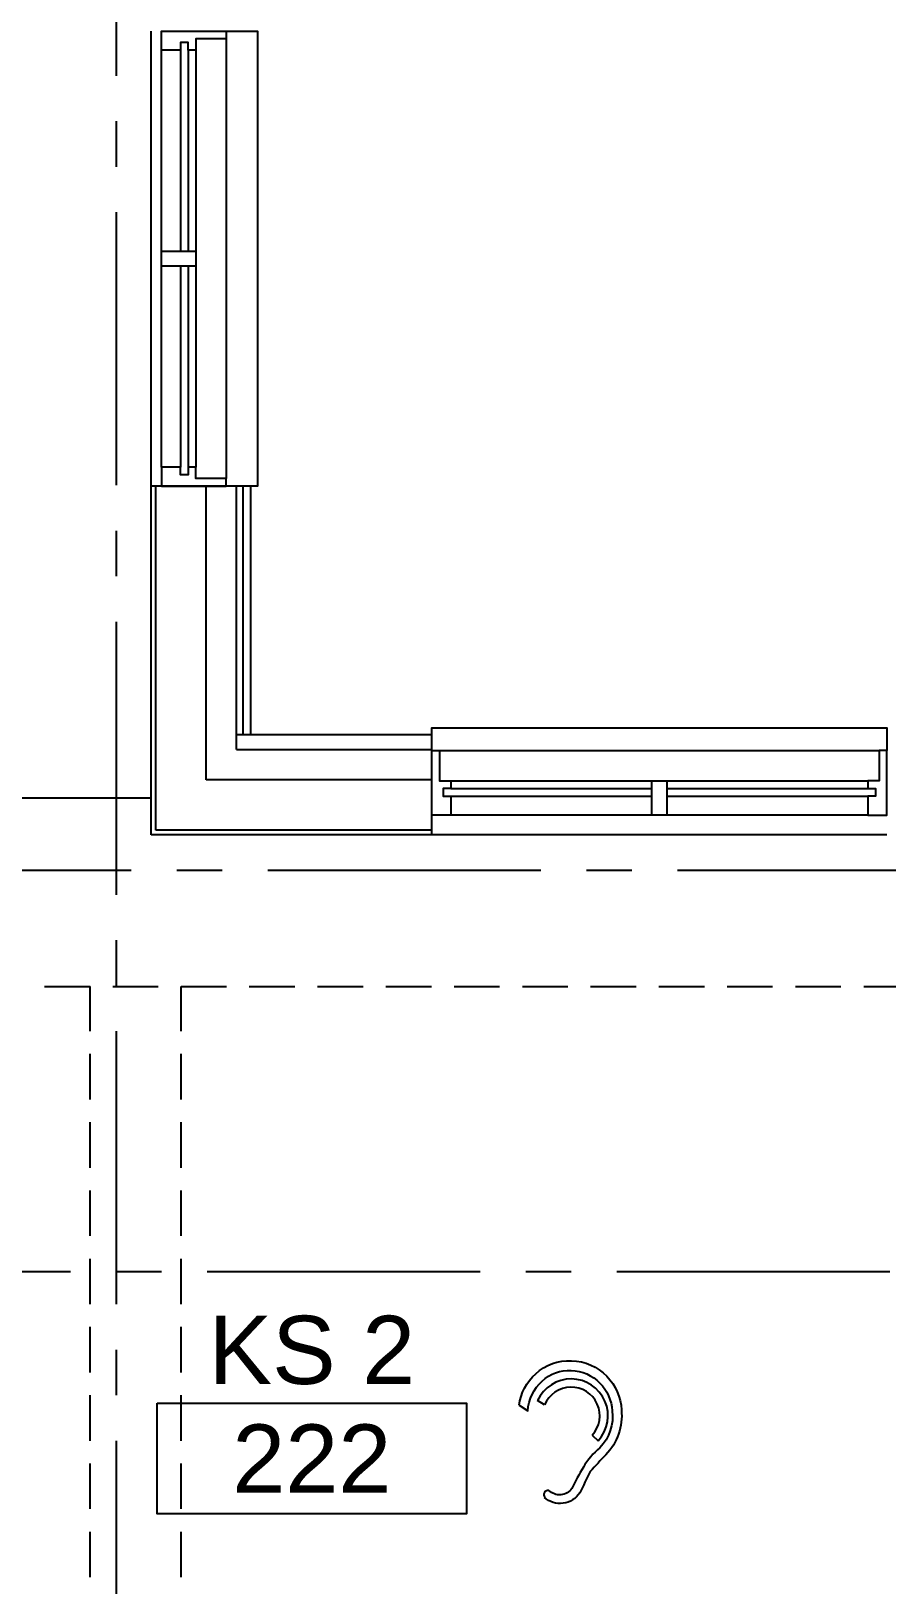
# Model space of a CAD drawing. Header units: inches. Extents: x -3700 to 348, y -844 to 2341.
# Drawn here: x -1613.2 to -1500.4, y 510.7 to 715.6 of the extents above; entities that cross this region are included whole.
import ezdxf
from ezdxf.enums import TextEntityAlignment as Align

# ---------------------------------------------------------------- set-up
doc = ezdxf.new("R2010")
doc.units = ezdxf.units.IN
doc.header["$LTSCALE"] = 48
doc.header["$MEASUREMENT"] = 0
for name, pattern in [('CENTER2', [1.125, 0.75, -0.125, 0.125, -0.125]), ('HIDDEN', [0.375, 0.25, -0.125]), ('HIDDEN2', [0.1875, 0.125, -0.0625])]:
    doc.linetypes.add(name, pattern=pattern)
doc.layers.get('0').update_dxf_attribs({"color": 253})
for name, color, linetype in [('A-Flor-Soffit', 253, 'HIDDEN2'), ('A-Glaz', 253, 'Continuous'), ('A-Glaz-Sill', 253, 'Continuous'), ('A-Grid(3-32)', 253, 'CENTER2'), ('A-Tag-Rm(3-32)', 253, 'Continuous'), ('A-Wall-Full', 253, 'Continuous'), ('A-Wall-Hatch', 253, 'Continuous')]:
    doc.layers.add(name, color=color, linetype=linetype)
doc.styles.get("Standard").update_dxf_attribs({"font": 'arial.ttf'})

# ---------------------------------------------------------------- blocks, each defined once
blk = doc.blocks.new('2ND FLOOR - STRUCTURAL GRID')
at = {"layer": 'A-Grid(3-32)'}
for p, q in [((10082.5, -7426.01), (10082.5, -9409.77)), ((8104.5, -8592.75), (11912.5, -8592.75)), ((11912.5, -8645.75), (8104.5, -8645.75))]:
    blk.add_line(p, q, dxfattribs=at)
blk = doc.blocks.new('Rm Tag')
blk.add_lwpolyline([(-0.2124, 0.0759), (0.2124, 0.0759), (0.2124, -0.0759), (-0.2124, -0.0759)], close=True)
for p in [(0, 0.2858), (0, 0.1493), (0, 0)]:
    blk.add_attdef('XXX', text='', height=0.0938).set_placement(p, align=Align.MIDDLE_CENTER)
blk = doc.blocks.new('King Studio 1 -41')
at = {"layer": 'A-Wall-Full'}
blk.add_line((9.5, 147.25), (9.5, 280.63), dxfattribs=at)
blk = doc.blocks.new('King Studio 2')
at = {"layer": 'A-Flor-Soffit'}
for p, q in [((9.56, 260.64), (188.88, 260.63)), ((78.56, 146.75), (78.56, 260.63)), ((90.56, 146.75), (90.56, 260.63))]:
    blk.add_line(p, q, dxfattribs=at)
blk = doc.blocks.new('HI Symbol')
for p, q in [((-3.27, 0.7), (-4.19, 1.28)), ((3, -3.29), (3.79, -4.02))]:
    blk.add_line(p, q)
for points in [[(-6.63, 0.65, -0.182935), (-4.44, 4.8, -0.200247), (0.29, 6.53, -0.195072), (4.92, 4.47, -0.193072), (6.86, 0.03, -0.217394), (4.81, -5.88, 0.008253), (2.76, -8.08, 0.005655), (1.37, -10.89, -0.460511), (-3.3, -11.51, -0.33814)], [(-6.63, 0.65), (-5.5, -0.07, -0.195256), (-3.58, 3.85, -0.201114), (0.24, 5.25, -0.195703), (4.01, 3.58, -0.179051), (5.66, -0.07, -0.224659), (4.03, -4.95, 0.096678), (1.84, -7.53, 0.036089), (0.34, -10.32, -0.47152), (-2.7, -10.57, 0.661656), (-3.25, -11.51, -2.553875)]]:
    blk.add_lwpolyline(points, format="xyb")
for radius, end in [(4.85, 155.5899), (3.77, 157.8484)]:
    blk.add_arc((0.23, -0.73), radius, 317.2822, end)
blk = doc.blocks.new('EXTERIOR WINDOW 3')
at = {"layer": 'A-Glaz'}
for p, q in [((5693, -8445.75), (5693, -8419.25)), ((5694, -8445.75), (5694, -8419.25)), ((5695, -8474.25), (5695, -8419.25)), ((5693, -8474.25), (5693, -8447.75)), ((5694, -8474.25), (5694, -8447.75))]:
    blk.add_line(p, q, dxfattribs=at)
for points in [[(5693, -8419.25), (5690.5, -8419.25), (5690.5, -8416.75), (5699, -8416.75), (5699, -8417.75), (5695, -8417.75), (5695, -8419.25), (5694, -8419.25), (5694, -8418.25), (5693, -8418.25), (5693, -8419.25)], [(5693, -8474.25), (5690.5, -8474.25), (5690.5, -8476.75), (5699, -8476.75), (5699, -8475.75), (5695, -8475.75), (5695, -8474.25), (5694, -8474.25), (5694, -8475.25), (5693, -8475.25), (5693, -8474.25)]]:
    blk.add_lwpolyline(points, dxfattribs=at)
blk.add_lwpolyline([(5690.5, -8445.75), (5690.5, -8447.75), (5695, -8447.75), (5695, -8445.75)], close=True, dxfattribs=at)
at = {"layer": 'A-Glaz-Sill'}
for p, q in [((5689.12, -8416.75), (5689.12, -8476.75)), ((5699, -8475.75), (5699, -8417.75)), ((5690.5, -8419.25), (5690.5, -8474.25))]:
    blk.add_line(p, q, dxfattribs=at)
blk.add_lwpolyline([(5699, -8476.75), (5703.12, -8476.75), (5703.12, -8416.75), (5699, -8416.75)], dxfattribs=at)
blk = doc.blocks.new('EXTERIOR WINDOW 4')
at = {"layer": 'A-Glaz'}
for p, q in [((3139.62, -8499), (3194.62, -8499)), ((3139.62, -8500), (3166.12, -8500)), ((3139.62, -8501), (3166.12, -8501)), ((3168.12, -8500), (3194.62, -8500)), ((3168.12, -8501), (3194.62, -8501))]:
    blk.add_line(p, q, dxfattribs=at)
for points in [[(3139.62, -8501), (3139.62, -8503.5), (3137.12, -8503.5), (3137.12, -8495), (3138.12, -8495), (3138.12, -8499), (3139.62, -8499), (3139.62, -8500), (3138.62, -8500), (3138.62, -8501), (3139.62, -8501)], [(3194.62, -8501), (3194.62, -8503.5), (3197.12, -8503.5), (3197.12, -8495), (3196.12, -8495), (3196.12, -8499), (3194.62, -8499), (3194.62, -8500), (3195.62, -8500), (3195.62, -8501), (3194.62, -8501)]]:
    blk.add_lwpolyline(points, dxfattribs=at)
blk.add_lwpolyline([(3168.12, -8503.5), (3166.12, -8503.5), (3166.12, -8499), (3168.12, -8499)], close=True, dxfattribs=at)
at = {"layer": 'A-Glaz-Sill'}
for p, q in [((3138.12, -8495), (3196.12, -8495)), ((3194.62, -8503.5), (3139.62, -8503.5)), ((3197.12, -8506.13), (3137.12, -8506.13))]:
    blk.add_line(p, q, dxfattribs=at)
blk.add_lwpolyline([(3137.12, -8495), (3137.12, -8492), (3197.12, -8492), (3197.12, -8495)], dxfattribs=at)

msp = doc.modelspace()

# ---------------------------------------------------------------- linework, layer by layer
at = {"layer": 'A-Wall-Full'}
for p, q in [((-1585.38, 655.63), (-1597.38, 655.63)), ((-1597.38, 609.63), (-1597.38, 655.63)), ((-1584.25, 622.88), (-1584.25, 655.63)), ((-1586.13, 622.88), (-1560.38, 622.88)), ((-1560.38, 609.63), (-1560.38, 622.88)), ((-1560.38, 609.63), (-1597.38, 609.63))]:
    msp.add_line(p, q, dxfattribs=at)
at = {"layer": 'A-Wall-Hatch'}
for p, q in [((-1596.75, 610.25), (-1596.75, 655.63)), ((-1590.13, 616.88), (-1590.13, 655.63)), ((-1586.13, 620.88), (-1586.13, 655.63)), ((-1585.25, 622.88), (-1585.25, 655.63)), ((-1586.13, 620.88), (-1560.38, 620.88)), ((-1560.38, 616.88), (-1590.13, 616.88)), ((-1560.38, 610.25), (-1596.75, 610.25))]:
    msp.add_line(p, q, dxfattribs=at)

# ---------------------------------------------------------------- block references
at = {"linetype": 'HIDDEN'}
msp.add_blockref('2ND FLOOR - STRUCTURAL GRID', (-11684.5, 9197.75), dxfattribs=at)
at = {"xscale": -1}
for name, p, rotation in [('King Studio 1 -41', (-1878, 605), 270), ('EXTERIOR WINDOW 3', (-7286.5, -7761.13), 180)]:
    msp.add_blockref(name, p, dxfattribs=dict(at, rotation=rotation))
for name, p in [('EXTERIOR WINDOW 4', (-4697.5, 9115.75)), ('King Studio 2', (-1684, 329))]:
    msp.add_blockref(name, p)
at = {"layer": 'A-Tag-Rm(3-32)'}
ref = msp.add_blockref('Rm Tag', (-1576.2, 527.39), dxfattribs=dict(at, xscale=96, yscale=96, zscale=96))
ref.add_attrib('XXX', 'KS 2', dxfattribs={"layer": '0', "height": 9}).set_placement((-1576.2, 541.72), align=Align.MIDDLE_CENTER)
ref.add_attrib('XXX', '222', dxfattribs={"layer": '0', "height": 9}).set_placement((-1576.2, 527.39), align=Align.MIDDLE_CENTER)
msp.add_blockref('HI Symbol', (-1542.24, 533.77), dxfattribs=at)

doc.saveas('drawing.dxf')
